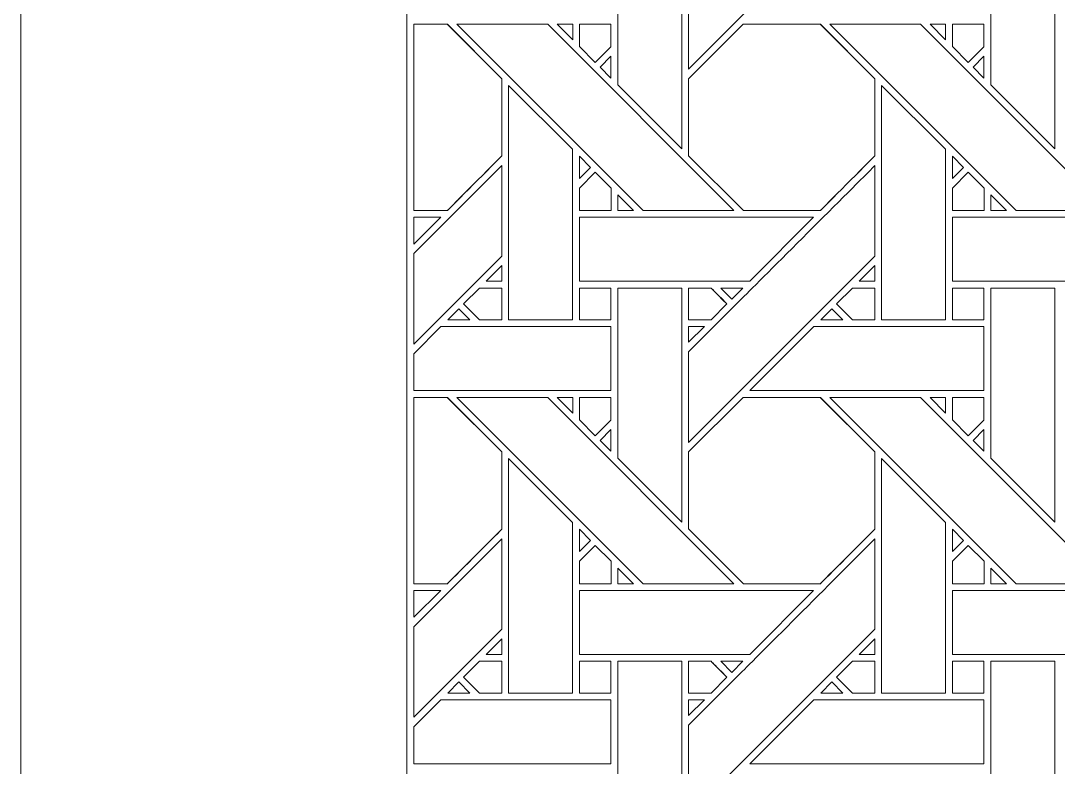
# Model space of a CAD drawing. Header units: inches. Extents: x 2.4 to 22.4, y -0.9 to 19.1.
# Drawn here: x 2.383 to 5.022, y 6.968 to 8.866 of the extents above; entities that cross this region are included whole.
import ezdxf

# ---------------------------------------------------------------- set-up
doc = ezdxf.new("R2010")
doc.units = ezdxf.units.IN
doc.header["$MEASUREMENT"] = 0
doc.layers.add('Design', color=7, linetype='Continuous', lineweight=0)

msp = doc.modelspace()

# ---------------------------------------------------------------- linework, layer by layer
at = {"layer": 'Design'}
for points, knots in [([(2.3829, 19.0948), (2.3829, 19.0948), (2.3829, -0.9052), (2.3829, -0.9052), (2.3829, -0.9052), (22.3829, -0.9052), (22.3829, -0.9052), (22.3829, -0.9052), (22.3829, 19.0948), (22.3829, 19.0948), (22.3829, 19.0948), (2.3829, 19.0948), (2.3829, 19.0948)], [0, 0, 0, 0, 1, 1, 1, 2, 2, 2, 3, 3, 3, 4, 4, 4, 4]), ([(3.3653, 18.1123), (3.3653, 18.1123), (3.3653, 0.0772), (3.3653, 0.0772), (3.3653, 0.0772), (21.4004, 0.0772), (21.4004, 0.0772), (21.4004, 0.0772), (21.4004, 18.1123), (21.4004, 18.1123), (21.4004, 18.1123), (3.3653, 18.1123), (3.3653, 18.1123)], [0, 0, 0, 0, 1, 1, 1, 2, 2, 2, 3, 3, 3, 4, 4, 4, 4]), ([(4.2182, 9.1094), (4.2676, 9.1585), (4.5001, 9.3912), (4.5555, 9.4467), (4.5555, 9.4467), (4.5555, 9.2166), (4.5555, 9.2166), (4.5555, 9.2166), (4.0818, 8.743), (4.0818, 8.743), (4.0818, 8.743), (4.0818, 8.9731), (4.0818, 8.9731), (4.0818, 8.9731), (4.2182, 9.1094), (4.2182, 9.1094)], [0, 0, 0, 0, 1, 1, 1, 2, 2, 2, 3, 3, 3, 4, 4, 4, 5, 5, 5, 5]), ([(4.0647, 9.1352), (4.0647, 9.1352), (4.0647, 8.5401), (4.0647, 8.5401), (4.0647, 8.5401), (3.9018, 8.703), (3.9018, 8.703), (3.9018, 8.703), (3.9018, 9.1352), (3.9018, 9.1352), (3.9018, 9.1352), (4.0647, 9.1352), (4.0647, 9.1352)], [0, 0, 0, 0, 1, 1, 1, 2, 2, 2, 3, 3, 3, 4, 4, 4, 4]), ([(5.0134, 9.1352), (5.0134, 9.1352), (5.0134, 8.5401), (5.0134, 8.5401), (5.0134, 8.5401), (4.8505, 8.703), (4.8505, 8.703), (4.8505, 8.703), (4.8505, 9.1352), (4.8505, 9.1352), (4.8505, 9.1352), (5.0134, 9.1352), (5.0134, 9.1352)], [0, 0, 0, 0, 1, 1, 1, 2, 2, 2, 3, 3, 3, 4, 4, 4, 4]), ([(3.4679, 8.8573), (3.4679, 8.8573), (3.6066, 8.7186), (3.6066, 8.7186), (3.6066, 8.7186), (3.6066, 8.5224), (3.6066, 8.5224), (3.5888, 8.5044), (3.4769, 8.3927), (3.4679, 8.3837), (3.4679, 8.3837), (3.3829, 8.3837), (3.3829, 8.3837), (3.3829, 8.3837), (3.3829, 8.8573), (3.3829, 8.8573), (3.3829, 8.8573), (3.4679, 8.8573), (3.4679, 8.8573)], [0, 0, 0, 0, 1, 1, 1, 2, 2, 2, 3, 3, 3, 4, 4, 4, 5, 5, 5, 6, 6, 6, 6]), ([(3.468, 8.8573), (3.468, 8.8573), (3.6068, 8.7186), (3.6068, 8.7186), (3.6068, 8.7186), (3.6068, 8.5224), (3.6068, 8.5224), (3.5886, 8.504), (3.4767, 8.3924), (3.4681, 8.3837), (3.4681, 8.3837), (3.3829, 8.3837), (3.3829, 8.3837), (3.3829, 8.3837), (3.3829, 8.8573), (3.3829, 8.8573), (3.3829, 8.8573), (3.468, 8.8573), (3.468, 8.8573)], [0, 0, 0, 0, 1, 1, 1, 2, 2, 2, 3, 3, 3, 4, 4, 4, 5, 5, 5, 6, 6, 6, 6]), ([(3.4923, 8.8573), (3.4923, 8.8573), (3.7232, 8.8573), (3.7232, 8.8573), (3.7232, 8.8573), (4.1969, 8.3837), (4.1969, 8.3837), (4.1969, 8.3837), (3.9658, 8.3837), (3.9658, 8.3837), (3.9658, 8.3837), (3.4923, 8.8573), (3.4923, 8.8573)], [0, 0, 0, 0, 1, 1, 1, 2, 2, 2, 3, 3, 3, 4, 4, 4, 4]), ([(3.7473, 8.8573), (3.7473, 8.8573), (3.7868, 8.8573), (3.7868, 8.8573), (3.7868, 8.8573), (3.7868, 8.8175), (3.7868, 8.8175), (3.7868, 8.8175), (3.7473, 8.8573), (3.7473, 8.8573)], [0, 0, 0, 0, 1, 1, 1, 2, 2, 2, 3, 3, 3, 3]), ([(3.8841, 8.8573), (3.8841, 8.8573), (3.8841, 8.7997), (3.8841, 8.7997), (3.8841, 8.7997), (3.8441, 8.7598), (3.8441, 8.7598), (3.8441, 8.7598), (3.8038, 8.8001), (3.8038, 8.8001), (3.8038, 8.8001), (3.8038, 8.8573), (3.8038, 8.8573), (3.8038, 8.8573), (3.8841, 8.8573), (3.8841, 8.8573)], [0, 0, 0, 0, 1, 1, 1, 2, 2, 2, 3, 3, 3, 4, 4, 4, 5, 5, 5, 5]), ([(3.8443, 8.7598), (3.8443, 8.7598), (3.804, 8.8001), (3.804, 8.8001), (3.804, 8.8001), (3.804, 8.8573), (3.804, 8.8573), (3.804, 8.8573), (3.8842, 8.8573), (3.8842, 8.8573), (3.8842, 8.8573), (3.8842, 8.7997), (3.8842, 8.7997), (3.8842, 8.7997), (3.8443, 8.7598), (3.8443, 8.7598)], [0, 0, 0, 0, 1, 1, 1, 2, 2, 2, 3, 3, 3, 4, 4, 4, 5, 5, 5, 5]), ([(4.2204, 8.8573), (4.2204, 8.8573), (4.4166, 8.8573), (4.4166, 8.8573), (4.4166, 8.8573), (4.5554, 8.7186), (4.5554, 8.7186), (4.5554, 8.7186), (4.5554, 8.5224), (4.5554, 8.5224), (4.5376, 8.5044), (4.4256, 8.3927), (4.4167, 8.3837), (4.4167, 8.3837), (4.2209, 8.3837), (4.2209, 8.3837), (4.2209, 8.3837), (4.0817, 8.5229), (4.0817, 8.5229), (4.0817, 8.5229), (4.0817, 8.7186), (4.0817, 8.7186), (4.0817, 8.7186), (4.2204, 8.8573), (4.2204, 8.8573)], [0, 0, 0, 0, 1, 1, 1, 2, 2, 2, 3, 3, 3, 4, 4, 4, 5, 5, 5, 6, 6, 6, 7, 7, 7, 8, 8, 8, 8]), ([(4.2205, 8.8573), (4.2205, 8.8573), (4.4168, 8.8573), (4.4168, 8.8573), (4.4168, 8.8573), (4.5555, 8.7186), (4.5555, 8.7186), (4.5555, 8.7186), (4.5555, 8.5224), (4.5555, 8.5224), (4.5375, 8.5043), (4.4257, 8.3926), (4.4168, 8.3837), (4.4168, 8.3837), (4.2211, 8.3837), (4.2211, 8.3837), (4.2211, 8.3837), (4.0818, 8.5229), (4.0818, 8.5229), (4.0818, 8.5229), (4.0818, 8.7186), (4.0818, 8.7186), (4.0818, 8.7186), (4.2205, 8.8573), (4.2205, 8.8573)], [0, 0, 0, 0, 1, 1, 1, 2, 2, 2, 3, 3, 3, 4, 4, 4, 5, 5, 5, 6, 6, 6, 7, 7, 7, 8, 8, 8, 8]), ([(4.6719, 8.8573), (4.6719, 8.8573), (5.1456, 8.3837), (5.1456, 8.3837), (5.1456, 8.3837), (4.9145, 8.3837), (4.9145, 8.3837), (4.9145, 8.3837), (4.441, 8.8573), (4.441, 8.8573), (4.441, 8.8573), (4.6719, 8.8573), (4.6719, 8.8573)], [0, 0, 0, 0, 1, 1, 1, 2, 2, 2, 3, 3, 3, 4, 4, 4, 4]), ([(4.7355, 8.8573), (4.7355, 8.8573), (4.7355, 8.8175), (4.7355, 8.8175), (4.7355, 8.8175), (4.6961, 8.8573), (4.6961, 8.8573), (4.6961, 8.8573), (4.7355, 8.8573), (4.7355, 8.8573)], [0, 0, 0, 0, 1, 1, 1, 2, 2, 2, 3, 3, 3, 3]), ([(4.8328, 8.8573), (4.8328, 8.8573), (4.8328, 8.7997), (4.8328, 8.7997), (4.8328, 8.7997), (4.7929, 8.7598), (4.7929, 8.7598), (4.7929, 8.7598), (4.7526, 8.8001), (4.7526, 8.8001), (4.7526, 8.8001), (4.7526, 8.8573), (4.7526, 8.8573), (4.7526, 8.8573), (4.8328, 8.8573), (4.8328, 8.8573)], [0, 0, 0, 0, 1, 1, 1, 2, 2, 2, 3, 3, 3, 4, 4, 4, 5, 5, 5, 5]), ([(4.793, 8.7598), (4.793, 8.7598), (4.7527, 8.8001), (4.7527, 8.8001), (4.7527, 8.8001), (4.7527, 8.8573), (4.7527, 8.8573), (4.7527, 8.8573), (4.833, 8.8573), (4.833, 8.8573), (4.833, 8.8573), (4.833, 8.7997), (4.833, 8.7997), (4.833, 8.7997), (4.793, 8.7598), (4.793, 8.7598)], [0, 0, 0, 0, 1, 1, 1, 2, 2, 2, 3, 3, 3, 4, 4, 4, 5, 5, 5, 5]), ([(3.8842, 8.7755), (3.8842, 8.7755), (3.8842, 8.7203), (3.8842, 8.7203), (3.8842, 8.7203), (3.8565, 8.7477), (3.8565, 8.7477), (3.8565, 8.7477), (3.8842, 8.7755), (3.8842, 8.7755)], [0, 0, 0, 0, 1, 1, 1, 2, 2, 2, 3, 3, 3, 3]), ([(4.833, 8.7755), (4.833, 8.7755), (4.833, 8.7203), (4.833, 8.7203), (4.833, 8.7203), (4.8052, 8.7477), (4.8052, 8.7477), (4.8052, 8.7477), (4.833, 8.7755), (4.833, 8.7755)], [0, 0, 0, 0, 1, 1, 1, 2, 2, 2, 3, 3, 3, 3]), ([(3.7867, 8.1057), (3.7867, 8.1057), (3.6239, 8.1057), (3.6239, 8.1057), (3.6239, 8.1057), (3.6239, 8.7015), (3.6239, 8.7015), (3.6239, 8.7015), (3.7867, 8.5394), (3.7867, 8.5394), (3.7867, 8.5394), (3.7867, 8.1057), (3.7867, 8.1057)], [0, 0, 0, 0, 1, 1, 1, 2, 2, 2, 3, 3, 3, 4, 4, 4, 4]), ([(4.7354, 8.1057), (4.7354, 8.1057), (4.5727, 8.1057), (4.5727, 8.1057), (4.5727, 8.1057), (4.5727, 8.7015), (4.5727, 8.7015), (4.5727, 8.7015), (4.7354, 8.5394), (4.7354, 8.5394), (4.7354, 8.5394), (4.7354, 8.1057), (4.7354, 8.1057)], [0, 0, 0, 0, 1, 1, 1, 2, 2, 2, 3, 3, 3, 4, 4, 4, 4]), ([(3.6068, 8.498), (3.6068, 8.498), (3.6068, 8.2679), (3.6068, 8.2679), (3.6068, 8.2679), (3.3829, 8.044), (3.3829, 8.044), (3.3829, 8.044), (3.3829, 8.2739), (3.3829, 8.2739), (3.3829, 8.2739), (3.6068, 8.498), (3.6068, 8.498)], [0, 0, 0, 0, 1, 1, 1, 2, 2, 2, 3, 3, 3, 4, 4, 4, 4]), ([(3.804, 8.4651), (3.804, 8.4651), (3.804, 8.5219), (3.804, 8.5219), (3.804, 8.5219), (3.8322, 8.4933), (3.8322, 8.4933), (3.8322, 8.4933), (3.804, 8.4651), (3.804, 8.4651)], [0, 0, 0, 0, 1, 1, 1, 2, 2, 2, 3, 3, 3, 3]), ([(4.2182, 8.1607), (4.2675, 8.2097), (4.5, 8.4424), (4.5555, 8.498), (4.5555, 8.498), (4.5555, 8.2679), (4.5555, 8.2679), (4.5555, 8.2679), (4.0818, 7.7943), (4.0818, 7.7943), (4.0818, 7.7943), (4.0818, 8.0244), (4.0818, 8.0244), (4.0818, 8.0244), (4.2182, 8.1607), (4.2182, 8.1607)], [0, 0, 0, 0, 1, 1, 1, 2, 2, 2, 3, 3, 3, 4, 4, 4, 5, 5, 5, 5]), ([(4.7527, 8.4651), (4.7527, 8.4651), (4.7527, 8.5219), (4.7527, 8.5219), (4.7527, 8.5219), (4.7809, 8.4933), (4.7809, 8.4933), (4.7809, 8.4933), (4.7527, 8.4651), (4.7527, 8.4651)], [0, 0, 0, 0, 1, 1, 1, 2, 2, 2, 3, 3, 3, 3]), ([(3.8038, 8.3835), (3.8038, 8.3835), (3.8038, 8.4407), (3.8038, 8.4407), (3.8038, 8.4407), (3.8442, 8.4811), (3.8442, 8.4811), (3.8442, 8.4811), (3.8845, 8.4407), (3.8845, 8.4407), (3.8845, 8.4407), (3.8845, 8.3835), (3.8845, 8.3835), (3.8845, 8.3835), (3.8038, 8.3835), (3.8038, 8.3835)], [0, 0, 0, 0, 1, 1, 1, 2, 2, 2, 3, 3, 3, 4, 4, 4, 5, 5, 5, 5]), ([(3.8443, 8.4811), (3.8443, 8.4811), (3.8847, 8.4407), (3.8847, 8.4407), (3.8847, 8.4407), (3.8847, 8.3834), (3.8847, 8.3834), (3.8847, 8.3834), (3.804, 8.3834), (3.804, 8.3834), (3.804, 8.3834), (3.804, 8.4407), (3.804, 8.4407), (3.804, 8.4407), (3.8443, 8.4811), (3.8443, 8.4811)], [0, 0, 0, 0, 1, 1, 1, 2, 2, 2, 3, 3, 3, 4, 4, 4, 5, 5, 5, 5]), ([(4.7526, 8.3835), (4.7526, 8.3835), (4.7526, 8.4407), (4.7526, 8.4407), (4.7526, 8.4407), (4.7929, 8.4811), (4.7929, 8.4811), (4.7929, 8.4811), (4.8332, 8.4407), (4.8332, 8.4407), (4.8332, 8.4407), (4.8332, 8.3835), (4.8332, 8.3835), (4.8332, 8.3835), (4.7526, 8.3835), (4.7526, 8.3835)], [0, 0, 0, 0, 1, 1, 1, 2, 2, 2, 3, 3, 3, 4, 4, 4, 5, 5, 5, 5]), ([(4.7931, 8.4811), (4.7931, 8.4811), (4.8334, 8.4407), (4.8334, 8.4407), (4.8334, 8.4407), (4.8334, 8.3834), (4.8334, 8.3834), (4.8334, 8.3834), (4.7527, 8.3834), (4.7527, 8.3834), (4.7527, 8.3834), (4.7527, 8.4407), (4.7527, 8.4407), (4.7527, 8.4407), (4.7931, 8.4811), (4.7931, 8.4811)], [0, 0, 0, 0, 1, 1, 1, 2, 2, 2, 3, 3, 3, 4, 4, 4, 5, 5, 5, 5]), ([(3.9416, 8.3837), (3.9416, 8.3837), (3.9019, 8.3837), (3.9019, 8.3837), (3.9019, 8.3837), (3.9019, 8.4235), (3.9019, 8.4235), (3.9019, 8.4235), (3.9416, 8.3837), (3.9416, 8.3837)], [0, 0, 0, 0, 1, 1, 1, 2, 2, 2, 3, 3, 3, 3]), ([(4.8506, 8.3837), (4.8506, 8.3837), (4.8506, 8.4235), (4.8506, 8.4235), (4.8506, 8.4235), (4.8903, 8.3837), (4.8903, 8.3837), (4.8903, 8.3837), (4.8506, 8.3837), (4.8506, 8.3837)], [0, 0, 0, 0, 1, 1, 1, 2, 2, 2, 3, 3, 3, 3]), ([(3.451, 8.3664), (3.451, 8.3664), (3.3829, 8.2983), (3.3829, 8.2983), (3.3829, 8.2983), (3.3829, 8.3664), (3.3829, 8.3664), (3.3829, 8.3664), (3.451, 8.3664), (3.451, 8.3664)], [0, 0, 0, 0, 1, 1, 1, 2, 2, 2, 3, 3, 3, 3]), ([(3.804, 8.3664), (3.804, 8.3664), (4.3997, 8.3664), (4.3997, 8.3664), (4.3997, 8.3664), (4.237, 8.2037), (4.237, 8.2037), (4.237, 8.2037), (3.804, 8.2037), (3.804, 8.2037), (3.804, 8.2037), (3.804, 8.3664), (3.804, 8.3664)], [0, 0, 0, 0, 1, 1, 1, 2, 2, 2, 3, 3, 3, 4, 4, 4, 4]), ([(4.7527, 8.2037), (4.7527, 8.2037), (4.7527, 8.3664), (4.7527, 8.3664), (4.7527, 8.3664), (5.3484, 8.3664), (5.3484, 8.3664), (5.3484, 8.3664), (5.1857, 8.2037), (5.1857, 8.2037), (5.1857, 8.2037), (4.7527, 8.2037), (4.7527, 8.2037)], [0, 0, 0, 0, 1, 1, 1, 2, 2, 2, 3, 3, 3, 4, 4, 4, 4]), ([(3.567, 8.2038), (3.567, 8.2038), (3.6068, 8.2435), (3.6068, 8.2435), (3.6068, 8.2435), (3.6068, 8.2038), (3.6068, 8.2038), (3.6068, 8.2038), (3.567, 8.2038), (3.567, 8.2038)], [0, 0, 0, 0, 1, 1, 1, 2, 2, 2, 3, 3, 3, 3]), ([(4.5158, 8.2038), (4.5158, 8.2038), (4.5555, 8.2435), (4.5555, 8.2435), (4.5555, 8.2435), (4.5555, 8.2038), (4.5555, 8.2038), (4.5555, 8.2038), (4.5158, 8.2038), (4.5158, 8.2038)], [0, 0, 0, 0, 1, 1, 1, 2, 2, 2, 3, 3, 3, 3]), ([(3.5495, 8.1057), (3.5495, 8.1057), (3.5092, 8.1461), (3.5092, 8.1461), (3.5092, 8.1461), (3.5496, 8.1865), (3.5496, 8.1865), (3.5496, 8.1865), (3.6066, 8.1865), (3.6066, 8.1865), (3.6066, 8.1865), (3.6066, 8.1057), (3.6066, 8.1057), (3.6066, 8.1057), (3.5495, 8.1057), (3.5495, 8.1057)], [0, 0, 0, 0, 1, 1, 1, 2, 2, 2, 3, 3, 3, 4, 4, 4, 5, 5, 5, 5]), ([(3.5093, 8.1461), (3.5093, 8.1461), (3.5498, 8.1865), (3.5498, 8.1865), (3.5498, 8.1865), (3.6068, 8.1865), (3.6068, 8.1865), (3.6068, 8.1865), (3.6068, 8.1057), (3.6068, 8.1057), (3.6068, 8.1057), (3.5497, 8.1057), (3.5497, 8.1057), (3.5497, 8.1057), (3.5093, 8.1461), (3.5093, 8.1461)], [0, 0, 0, 0, 1, 1, 1, 2, 2, 2, 3, 3, 3, 4, 4, 4, 5, 5, 5, 5]), ([(3.8038, 8.1865), (3.8038, 8.1865), (3.8841, 8.1865), (3.8841, 8.1865), (3.8841, 8.1865), (3.8841, 8.1057), (3.8841, 8.1057), (3.8841, 8.1057), (3.8038, 8.1057), (3.8038, 8.1057), (3.8038, 8.1057), (3.8038, 8.1865), (3.8038, 8.1865)], [0, 0, 0, 0, 1, 1, 1, 2, 2, 2, 3, 3, 3, 4, 4, 4, 4]), ([(3.804, 8.1865), (3.804, 8.1865), (3.8842, 8.1865), (3.8842, 8.1865), (3.8842, 8.1865), (3.8842, 8.1057), (3.8842, 8.1057), (3.8842, 8.1057), (3.804, 8.1057), (3.804, 8.1057), (3.804, 8.1057), (3.804, 8.1865), (3.804, 8.1865)], [0, 0, 0, 0, 1, 1, 1, 2, 2, 2, 3, 3, 3, 4, 4, 4, 4]), ([(4.0647, 8.1865), (4.0647, 8.1865), (4.0647, 7.5914), (4.0647, 7.5914), (4.0647, 7.5914), (3.9018, 7.7543), (3.9018, 7.7543), (3.9018, 7.7543), (3.9018, 8.1865), (3.9018, 8.1865), (3.9018, 8.1865), (4.0647, 8.1865), (4.0647, 8.1865)], [0, 0, 0, 0, 1, 1, 1, 2, 2, 2, 3, 3, 3, 4, 4, 4, 4]), ([(4.1388, 8.1865), (4.1439, 8.1813), (4.1747, 8.1505), (4.1791, 8.1461), (4.1791, 8.1461), (4.1387, 8.1057), (4.1387, 8.1057), (4.1387, 8.1057), (4.0817, 8.1057), (4.0817, 8.1057), (4.0817, 8.1057), (4.0817, 8.1865), (4.0817, 8.1865), (4.0817, 8.1865), (4.1388, 8.1865), (4.1388, 8.1865)], [0, 0, 0, 0, 1, 1, 1, 2, 2, 2, 3, 3, 3, 4, 4, 4, 5, 5, 5, 5]), ([(4.1641, 8.1613), (4.1641, 8.1613), (4.1793, 8.1461), (4.1793, 8.1461), (4.1793, 8.1461), (4.1388, 8.1057), (4.1388, 8.1057), (4.1388, 8.1057), (4.0818, 8.1057), (4.0818, 8.1057), (4.0818, 8.1057), (4.0818, 8.1865), (4.0818, 8.1865), (4.0818, 8.1865), (4.1389, 8.1865), (4.1389, 8.1865), (4.1444, 8.181), (4.1546, 8.1708), (4.1641, 8.1613)], [0, 0, 0, 0, 1, 1, 1, 2, 2, 2, 3, 3, 3, 4, 4, 4, 5, 5, 5, 6, 6, 6, 6]), ([(4.1633, 8.1865), (4.1633, 8.1865), (4.2197, 8.1865), (4.2197, 8.1865), (4.2197, 8.1865), (4.1915, 8.1583), (4.1915, 8.1583), (4.1915, 8.1583), (4.1633, 8.1865), (4.1633, 8.1865)], [0, 0, 0, 0, 1, 1, 1, 2, 2, 2, 3, 3, 3, 3]), ([(4.4983, 8.1057), (4.4983, 8.1057), (4.4579, 8.1461), (4.4579, 8.1461), (4.4579, 8.1461), (4.4983, 8.1865), (4.4983, 8.1865), (4.4983, 8.1865), (4.5554, 8.1865), (4.5554, 8.1865), (4.5554, 8.1865), (4.5554, 8.1057), (4.5554, 8.1057), (4.5554, 8.1057), (4.4983, 8.1057), (4.4983, 8.1057)], [0, 0, 0, 0, 1, 1, 1, 2, 2, 2, 3, 3, 3, 4, 4, 4, 5, 5, 5, 5]), ([(4.5555, 8.1865), (4.5555, 8.1865), (4.5555, 8.1057), (4.5555, 8.1057), (4.5555, 8.1057), (4.4984, 8.1057), (4.4984, 8.1057), (4.4984, 8.1057), (4.4581, 8.1461), (4.4581, 8.1461), (4.4581, 8.1461), (4.4985, 8.1865), (4.4985, 8.1865), (4.4985, 8.1865), (4.5555, 8.1865), (4.5555, 8.1865)], [0, 0, 0, 0, 1, 1, 1, 2, 2, 2, 3, 3, 3, 4, 4, 4, 5, 5, 5, 5]), ([(4.7526, 8.1865), (4.7526, 8.1865), (4.8328, 8.1865), (4.8328, 8.1865), (4.8328, 8.1865), (4.8328, 8.1057), (4.8328, 8.1057), (4.8328, 8.1057), (4.7526, 8.1057), (4.7526, 8.1057), (4.7526, 8.1057), (4.7526, 8.1865), (4.7526, 8.1865)], [0, 0, 0, 0, 1, 1, 1, 2, 2, 2, 3, 3, 3, 4, 4, 4, 4]), ([(4.833, 8.1865), (4.833, 8.1865), (4.833, 8.1057), (4.833, 8.1057), (4.833, 8.1057), (4.7527, 8.1057), (4.7527, 8.1057), (4.7527, 8.1057), (4.7527, 8.1865), (4.7527, 8.1865), (4.7527, 8.1865), (4.833, 8.1865), (4.833, 8.1865)], [0, 0, 0, 0, 1, 1, 1, 2, 2, 2, 3, 3, 3, 4, 4, 4, 4]), ([(5.0134, 8.1865), (5.0134, 8.1865), (5.0134, 7.5914), (5.0134, 7.5914), (5.0134, 7.5914), (4.8505, 7.7543), (4.8505, 7.7543), (4.8505, 7.7543), (4.8505, 8.1865), (4.8505, 8.1865), (4.8505, 8.1865), (5.0134, 8.1865), (5.0134, 8.1865)], [0, 0, 0, 0, 1, 1, 1, 2, 2, 2, 3, 3, 3, 4, 4, 4, 4]), ([(3.5255, 8.1057), (3.5255, 8.1057), (3.469, 8.1057), (3.469, 8.1057), (3.469, 8.1057), (3.4972, 8.1339), (3.4972, 8.1339), (3.4972, 8.1339), (3.5255, 8.1057), (3.5255, 8.1057)], [0, 0, 0, 0, 1, 1, 1, 2, 2, 2, 3, 3, 3, 3]), ([(4.4742, 8.1057), (4.4742, 8.1057), (4.4177, 8.1057), (4.4177, 8.1057), (4.4177, 8.1057), (4.4459, 8.1339), (4.4459, 8.1339), (4.4459, 8.1339), (4.4742, 8.1057), (4.4742, 8.1057)], [0, 0, 0, 0, 1, 1, 1, 2, 2, 2, 3, 3, 3, 3]), ([(3.4518, 8.0885), (3.4518, 8.0885), (3.8842, 8.0885), (3.8842, 8.0885), (3.8842, 8.0885), (3.8842, 7.9257), (3.8842, 7.9257), (3.8842, 7.9257), (3.3829, 7.9257), (3.3829, 7.9257), (3.3829, 7.9257), (3.3829, 8.0196), (3.3829, 8.0196), (3.3829, 8.0196), (3.4518, 8.0885), (3.4518, 8.0885)], [0, 0, 0, 0, 1, 1, 1, 2, 2, 2, 3, 3, 3, 4, 4, 4, 5, 5, 5, 5]), ([(4.1217, 8.0885), (4.1217, 8.0885), (4.0818, 8.0487), (4.0818, 8.0487), (4.0818, 8.0487), (4.0818, 8.0885), (4.0818, 8.0885), (4.0818, 8.0885), (4.1217, 8.0885), (4.1217, 8.0885)], [0, 0, 0, 0, 1, 1, 1, 2, 2, 2, 3, 3, 3, 3]), ([(4.833, 8.0885), (4.833, 8.0885), (4.833, 7.9257), (4.833, 7.9257), (4.833, 7.9257), (4.2377, 7.9257), (4.2377, 7.9257), (4.2377, 7.9257), (4.4005, 8.0885), (4.4005, 8.0885), (4.4005, 8.0885), (4.833, 8.0885), (4.833, 8.0885)], [0, 0, 0, 0, 1, 1, 1, 2, 2, 2, 3, 3, 3, 4, 4, 4, 4]), ([(3.4679, 7.9086), (3.4679, 7.9086), (3.6066, 7.7699), (3.6066, 7.7699), (3.6066, 7.7699), (3.6066, 7.5736), (3.6066, 7.5736), (3.5888, 7.5557), (3.4769, 7.444), (3.4679, 7.435), (3.4679, 7.435), (3.3829, 7.435), (3.3829, 7.435), (3.3829, 7.435), (3.3829, 7.9086), (3.3829, 7.9086), (3.3829, 7.9086), (3.4679, 7.9086), (3.4679, 7.9086)], [0, 0, 0, 0, 1, 1, 1, 2, 2, 2, 3, 3, 3, 4, 4, 4, 5, 5, 5, 6, 6, 6, 6]), ([(3.468, 7.9086), (3.468, 7.9086), (3.6068, 7.7699), (3.6068, 7.7699), (3.6068, 7.7699), (3.6068, 7.5737), (3.6068, 7.5737), (3.5888, 7.5556), (3.4769, 7.4438), (3.4681, 7.435), (3.4681, 7.435), (3.3829, 7.435), (3.3829, 7.435), (3.3829, 7.435), (3.3829, 7.9086), (3.3829, 7.9086), (3.3829, 7.9086), (3.468, 7.9086), (3.468, 7.9086)], [0, 0, 0, 0, 1, 1, 1, 2, 2, 2, 3, 3, 3, 4, 4, 4, 5, 5, 5, 6, 6, 6, 6]), ([(3.4923, 7.9086), (3.4923, 7.9086), (3.7232, 7.9086), (3.7232, 7.9086), (3.7232, 7.9086), (4.1969, 7.435), (4.1969, 7.435), (4.1969, 7.435), (3.9658, 7.435), (3.9658, 7.435), (3.9658, 7.435), (3.4923, 7.9086), (3.4923, 7.9086)], [0, 0, 0, 0, 1, 1, 1, 2, 2, 2, 3, 3, 3, 4, 4, 4, 4]), ([(3.7473, 7.9086), (3.7473, 7.9086), (3.7868, 7.9086), (3.7868, 7.9086), (3.7868, 7.9086), (3.7868, 7.8688), (3.7868, 7.8688), (3.7868, 7.8688), (3.7473, 7.9086), (3.7473, 7.9086)], [0, 0, 0, 0, 1, 1, 1, 2, 2, 2, 3, 3, 3, 3]), ([(3.8841, 7.9086), (3.8841, 7.9086), (3.8841, 7.851), (3.8841, 7.851), (3.8841, 7.851), (3.8441, 7.811), (3.8441, 7.811), (3.8441, 7.811), (3.8038, 7.8514), (3.8038, 7.8514), (3.8038, 7.8514), (3.8038, 7.9086), (3.8038, 7.9086), (3.8038, 7.9086), (3.8841, 7.9086), (3.8841, 7.9086)], [0, 0, 0, 0, 1, 1, 1, 2, 2, 2, 3, 3, 3, 4, 4, 4, 5, 5, 5, 5]), ([(3.8443, 7.8111), (3.8443, 7.8111), (3.804, 7.8514), (3.804, 7.8514), (3.804, 7.8514), (3.804, 7.9086), (3.804, 7.9086), (3.804, 7.9086), (3.8842, 7.9086), (3.8842, 7.9086), (3.8842, 7.9086), (3.8842, 7.851), (3.8842, 7.851), (3.8842, 7.851), (3.8443, 7.8111), (3.8443, 7.8111)], [0, 0, 0, 0, 1, 1, 1, 2, 2, 2, 3, 3, 3, 4, 4, 4, 5, 5, 5, 5]), ([(4.2204, 7.9086), (4.2204, 7.9086), (4.4166, 7.9086), (4.4166, 7.9086), (4.4166, 7.9086), (4.5554, 7.7699), (4.5554, 7.7699), (4.5554, 7.7699), (4.5554, 7.5736), (4.5554, 7.5736), (4.5376, 7.5557), (4.4256, 7.444), (4.4167, 7.435), (4.4167, 7.435), (4.2209, 7.435), (4.2209, 7.435), (4.2209, 7.435), (4.0817, 7.5742), (4.0817, 7.5742), (4.0817, 7.5742), (4.0817, 7.7699), (4.0817, 7.7699), (4.0817, 7.7699), (4.2204, 7.9086), (4.2204, 7.9086)], [0, 0, 0, 0, 1, 1, 1, 2, 2, 2, 3, 3, 3, 4, 4, 4, 5, 5, 5, 6, 6, 6, 7, 7, 7, 8, 8, 8, 8]), ([(4.2205, 7.9086), (4.2205, 7.9086), (4.4168, 7.9086), (4.4168, 7.9086), (4.4168, 7.9086), (4.5555, 7.7699), (4.5555, 7.7699), (4.5555, 7.7699), (4.5555, 7.5737), (4.5555, 7.5737), (4.5376, 7.5556), (4.4257, 7.4439), (4.4168, 7.435), (4.4168, 7.435), (4.2211, 7.435), (4.2211, 7.435), (4.2211, 7.435), (4.0818, 7.5742), (4.0818, 7.5742), (4.0818, 7.5742), (4.0818, 7.7699), (4.0818, 7.7699), (4.0818, 7.7699), (4.2205, 7.9086), (4.2205, 7.9086)], [0, 0, 0, 0, 1, 1, 1, 2, 2, 2, 3, 3, 3, 4, 4, 4, 5, 5, 5, 6, 6, 6, 7, 7, 7, 8, 8, 8, 8]), ([(4.6719, 7.9086), (4.6719, 7.9086), (5.1456, 7.435), (5.1456, 7.435), (5.1456, 7.435), (4.9145, 7.435), (4.9145, 7.435), (4.9145, 7.435), (4.441, 7.9086), (4.441, 7.9086), (4.441, 7.9086), (4.6719, 7.9086), (4.6719, 7.9086)], [0, 0, 0, 0, 1, 1, 1, 2, 2, 2, 3, 3, 3, 4, 4, 4, 4]), ([(4.7355, 7.9086), (4.7355, 7.9086), (4.7355, 7.8688), (4.7355, 7.8688), (4.7355, 7.8688), (4.6961, 7.9086), (4.6961, 7.9086), (4.6961, 7.9086), (4.7355, 7.9086), (4.7355, 7.9086)], [0, 0, 0, 0, 1, 1, 1, 2, 2, 2, 3, 3, 3, 3]), ([(4.8328, 7.9086), (4.8328, 7.9086), (4.8328, 7.851), (4.8328, 7.851), (4.8328, 7.851), (4.7929, 7.811), (4.7929, 7.811), (4.7929, 7.811), (4.7526, 7.8514), (4.7526, 7.8514), (4.7526, 7.8514), (4.7526, 7.9086), (4.7526, 7.9086), (4.7526, 7.9086), (4.8328, 7.9086), (4.8328, 7.9086)], [0, 0, 0, 0, 1, 1, 1, 2, 2, 2, 3, 3, 3, 4, 4, 4, 5, 5, 5, 5]), ([(4.793, 7.8111), (4.793, 7.8111), (4.7527, 7.8514), (4.7527, 7.8514), (4.7527, 7.8514), (4.7527, 7.9086), (4.7527, 7.9086), (4.7527, 7.9086), (4.833, 7.9086), (4.833, 7.9086), (4.833, 7.9086), (4.833, 7.851), (4.833, 7.851), (4.833, 7.851), (4.793, 7.8111), (4.793, 7.8111)], [0, 0, 0, 0, 1, 1, 1, 2, 2, 2, 3, 3, 3, 4, 4, 4, 5, 5, 5, 5]), ([(3.8842, 7.8268), (3.8842, 7.8268), (3.8842, 7.7716), (3.8842, 7.7716), (3.8842, 7.7716), (3.8565, 7.799), (3.8565, 7.799), (3.8565, 7.799), (3.8842, 7.8268), (3.8842, 7.8268)], [0, 0, 0, 0, 1, 1, 1, 2, 2, 2, 3, 3, 3, 3]), ([(4.833, 7.8268), (4.833, 7.8268), (4.833, 7.7716), (4.833, 7.7716), (4.833, 7.7716), (4.8052, 7.799), (4.8052, 7.799), (4.8052, 7.799), (4.833, 7.8268), (4.833, 7.8268)], [0, 0, 0, 0, 1, 1, 1, 2, 2, 2, 3, 3, 3, 3]), ([(3.7867, 7.157), (3.7867, 7.157), (3.6239, 7.157), (3.6239, 7.157), (3.6239, 7.157), (3.6239, 7.7528), (3.6239, 7.7528), (3.6239, 7.7528), (3.7867, 7.5906), (3.7867, 7.5906), (3.7867, 7.5906), (3.7867, 7.157), (3.7867, 7.157)], [0, 0, 0, 0, 1, 1, 1, 2, 2, 2, 3, 3, 3, 4, 4, 4, 4]), ([(4.7354, 7.157), (4.7354, 7.157), (4.5727, 7.157), (4.5727, 7.157), (4.5727, 7.157), (4.5727, 7.7528), (4.5727, 7.7528), (4.5727, 7.7528), (4.7354, 7.5906), (4.7354, 7.5906), (4.7354, 7.5906), (4.7354, 7.157), (4.7354, 7.157)], [0, 0, 0, 0, 1, 1, 1, 2, 2, 2, 3, 3, 3, 4, 4, 4, 4]), ([(3.6068, 7.5492), (3.6068, 7.5492), (3.6068, 7.3192), (3.6068, 7.3192), (3.6068, 7.3192), (3.3829, 7.0953), (3.3829, 7.0953), (3.3829, 7.0953), (3.3829, 7.3252), (3.3829, 7.3252), (3.3829, 7.3252), (3.6068, 7.5492), (3.6068, 7.5492)], [0, 0, 0, 0, 1, 1, 1, 2, 2, 2, 3, 3, 3, 4, 4, 4, 4]), ([(3.804, 7.5164), (3.804, 7.5164), (3.804, 7.5732), (3.804, 7.5732), (3.804, 7.5732), (3.8322, 7.5446), (3.8322, 7.5446), (3.8322, 7.5446), (3.804, 7.5164), (3.804, 7.5164)], [0, 0, 0, 0, 1, 1, 1, 2, 2, 2, 3, 3, 3, 3]), ([(4.2183, 7.2121), (4.2675, 7.261), (4.5001, 7.4937), (4.5555, 7.5492), (4.5555, 7.5492), (4.5555, 7.3192), (4.5555, 7.3192), (4.5555, 7.3192), (4.0818, 6.8455), (4.0818, 6.8455), (4.0818, 6.8455), (4.0818, 7.0756), (4.0818, 7.0756), (4.0818, 7.0756), (4.2183, 7.2121), (4.2183, 7.2121)], [0, 0, 0, 0, 1, 1, 1, 2, 2, 2, 3, 3, 3, 4, 4, 4, 5, 5, 5, 5]), ([(4.7527, 7.5164), (4.7527, 7.5164), (4.7527, 7.5732), (4.7527, 7.5732), (4.7527, 7.5732), (4.7809, 7.5446), (4.7809, 7.5446), (4.7809, 7.5446), (4.7527, 7.5164), (4.7527, 7.5164)], [0, 0, 0, 0, 1, 1, 1, 2, 2, 2, 3, 3, 3, 3]), ([(3.8038, 7.4347), (3.8038, 7.4347), (3.8038, 7.492), (3.8038, 7.492), (3.8038, 7.492), (3.8442, 7.5323), (3.8442, 7.5323), (3.8442, 7.5323), (3.8845, 7.492), (3.8845, 7.492), (3.8845, 7.492), (3.8845, 7.4347), (3.8845, 7.4347), (3.8845, 7.4347), (3.8038, 7.4347), (3.8038, 7.4347)], [0, 0, 0, 0, 1, 1, 1, 2, 2, 2, 3, 3, 3, 4, 4, 4, 5, 5, 5, 5]), ([(3.8443, 7.5323), (3.8443, 7.5323), (3.8847, 7.492), (3.8847, 7.492), (3.8847, 7.492), (3.8847, 7.4347), (3.8847, 7.4347), (3.8847, 7.4347), (3.804, 7.4347), (3.804, 7.4347), (3.804, 7.4347), (3.804, 7.492), (3.804, 7.492), (3.804, 7.492), (3.8443, 7.5323), (3.8443, 7.5323)], [0, 0, 0, 0, 1, 1, 1, 2, 2, 2, 3, 3, 3, 4, 4, 4, 5, 5, 5, 5]), ([(4.7526, 7.4347), (4.7526, 7.4347), (4.7526, 7.492), (4.7526, 7.492), (4.7526, 7.492), (4.7929, 7.5323), (4.7929, 7.5323), (4.7929, 7.5323), (4.8332, 7.492), (4.8332, 7.492), (4.8332, 7.492), (4.8332, 7.4347), (4.8332, 7.4347), (4.8332, 7.4347), (4.7526, 7.4347), (4.7526, 7.4347)], [0, 0, 0, 0, 1, 1, 1, 2, 2, 2, 3, 3, 3, 4, 4, 4, 5, 5, 5, 5]), ([(4.7931, 7.5323), (4.7931, 7.5323), (4.8334, 7.492), (4.8334, 7.492), (4.8334, 7.492), (4.8334, 7.4347), (4.8334, 7.4347), (4.8334, 7.4347), (4.7527, 7.4347), (4.7527, 7.4347), (4.7527, 7.4347), (4.7527, 7.492), (4.7527, 7.492), (4.7527, 7.492), (4.7931, 7.5323), (4.7931, 7.5323)], [0, 0, 0, 0, 1, 1, 1, 2, 2, 2, 3, 3, 3, 4, 4, 4, 5, 5, 5, 5]), ([(3.9416, 7.4349), (3.9416, 7.4349), (3.9019, 7.4349), (3.9019, 7.4349), (3.9019, 7.4349), (3.9019, 7.4747), (3.9019, 7.4747), (3.9019, 7.4747), (3.9416, 7.4349), (3.9416, 7.4349)], [0, 0, 0, 0, 1, 1, 1, 2, 2, 2, 3, 3, 3, 3]), ([(4.8506, 7.4349), (4.8506, 7.4349), (4.8506, 7.4747), (4.8506, 7.4747), (4.8506, 7.4747), (4.8904, 7.4349), (4.8904, 7.4349), (4.8904, 7.4349), (4.8506, 7.4349), (4.8506, 7.4349)], [0, 0, 0, 0, 1, 1, 1, 2, 2, 2, 3, 3, 3, 3]), ([(3.451, 7.4177), (3.451, 7.4177), (3.3829, 7.3496), (3.3829, 7.3496), (3.3829, 7.3496), (3.3829, 7.4177), (3.3829, 7.4177), (3.3829, 7.4177), (3.451, 7.4177), (3.451, 7.4177)], [0, 0, 0, 0, 1, 1, 1, 2, 2, 2, 3, 3, 3, 3]), ([(3.804, 7.4177), (3.804, 7.4177), (4.3997, 7.4177), (4.3997, 7.4177), (4.3997, 7.4177), (4.237, 7.255), (4.237, 7.255), (4.237, 7.255), (3.804, 7.255), (3.804, 7.255), (3.804, 7.255), (3.804, 7.4177), (3.804, 7.4177)], [0, 0, 0, 0, 1, 1, 1, 2, 2, 2, 3, 3, 3, 4, 4, 4, 4]), ([(4.7527, 7.255), (4.7527, 7.255), (4.7527, 7.4177), (4.7527, 7.4177), (4.7527, 7.4177), (5.3484, 7.4177), (5.3484, 7.4177), (5.3484, 7.4177), (5.1857, 7.255), (5.1857, 7.255), (5.1857, 7.255), (4.7527, 7.255), (4.7527, 7.255)], [0, 0, 0, 0, 1, 1, 1, 2, 2, 2, 3, 3, 3, 4, 4, 4, 4]), ([(3.567, 7.255), (3.567, 7.255), (3.6068, 7.2948), (3.6068, 7.2948), (3.6068, 7.2948), (3.6068, 7.255), (3.6068, 7.255), (3.6068, 7.255), (3.567, 7.255), (3.567, 7.255)], [0, 0, 0, 0, 1, 1, 1, 2, 2, 2, 3, 3, 3, 3]), ([(4.5157, 7.255), (4.5157, 7.255), (4.5555, 7.2948), (4.5555, 7.2948), (4.5555, 7.2948), (4.5555, 7.255), (4.5555, 7.255), (4.5555, 7.255), (4.5157, 7.255), (4.5157, 7.255)], [0, 0, 0, 0, 1, 1, 1, 2, 2, 2, 3, 3, 3, 3]), ([(3.5495, 7.1569), (3.5495, 7.1569), (3.5092, 7.1973), (3.5092, 7.1973), (3.5092, 7.1973), (3.5496, 7.2377), (3.5496, 7.2377), (3.5496, 7.2377), (3.6066, 7.2377), (3.6066, 7.2377), (3.6066, 7.2377), (3.6066, 7.1569), (3.6066, 7.1569), (3.6066, 7.1569), (3.5495, 7.1569), (3.5495, 7.1569)], [0, 0, 0, 0, 1, 1, 1, 2, 2, 2, 3, 3, 3, 4, 4, 4, 5, 5, 5, 5]), ([(3.5093, 7.1973), (3.5093, 7.1973), (3.5498, 7.2378), (3.5498, 7.2378), (3.5498, 7.2378), (3.6068, 7.2378), (3.6068, 7.2378), (3.6068, 7.2378), (3.6068, 7.157), (3.6068, 7.157), (3.6068, 7.157), (3.5497, 7.157), (3.5497, 7.157), (3.5497, 7.157), (3.5093, 7.1973), (3.5093, 7.1973)], [0, 0, 0, 0, 1, 1, 1, 2, 2, 2, 3, 3, 3, 4, 4, 4, 5, 5, 5, 5]), ([(3.8038, 7.2377), (3.8038, 7.2377), (3.8841, 7.2377), (3.8841, 7.2377), (3.8841, 7.2377), (3.8841, 7.1569), (3.8841, 7.1569), (3.8841, 7.1569), (3.8038, 7.1569), (3.8038, 7.1569), (3.8038, 7.1569), (3.8038, 7.2377), (3.8038, 7.2377)], [0, 0, 0, 0, 1, 1, 1, 2, 2, 2, 3, 3, 3, 4, 4, 4, 4]), ([(3.804, 7.2377), (3.804, 7.2377), (3.8842, 7.2377), (3.8842, 7.2377), (3.8842, 7.2377), (3.8842, 7.157), (3.8842, 7.157), (3.8842, 7.157), (3.804, 7.157), (3.804, 7.157), (3.804, 7.157), (3.804, 7.2377), (3.804, 7.2377)], [0, 0, 0, 0, 1, 1, 1, 2, 2, 2, 3, 3, 3, 4, 4, 4, 4]), ([(4.0647, 7.2377), (4.0647, 7.2377), (4.0647, 6.6426), (4.0647, 6.6426), (4.0647, 6.6426), (3.9018, 6.8055), (3.9018, 6.8055), (3.9018, 6.8055), (3.9018, 7.2377), (3.9018, 7.2377), (3.9018, 7.2377), (4.0647, 7.2377), (4.0647, 7.2377)], [0, 0, 0, 0, 1, 1, 1, 2, 2, 2, 3, 3, 3, 4, 4, 4, 4]), ([(4.1388, 7.2377), (4.1439, 7.2326), (4.1747, 7.2018), (4.1791, 7.1974), (4.1791, 7.1974), (4.1387, 7.1569), (4.1387, 7.1569), (4.1387, 7.1569), (4.0817, 7.1569), (4.0817, 7.1569), (4.0817, 7.1569), (4.0817, 7.2377), (4.0817, 7.2377), (4.0817, 7.2377), (4.1388, 7.2377), (4.1388, 7.2377)], [0, 0, 0, 0, 1, 1, 1, 2, 2, 2, 3, 3, 3, 4, 4, 4, 5, 5, 5, 5]), ([(4.1642, 7.2125), (4.1642, 7.2125), (4.1793, 7.1974), (4.1793, 7.1974), (4.1793, 7.1974), (4.1388, 7.157), (4.1388, 7.157), (4.1388, 7.157), (4.0818, 7.157), (4.0818, 7.157), (4.0818, 7.157), (4.0818, 7.2377), (4.0818, 7.2377), (4.0818, 7.2377), (4.1389, 7.2377), (4.1389, 7.2377), (4.1444, 7.2323), (4.1547, 7.222), (4.1642, 7.2125)], [0, 0, 0, 0, 1, 1, 1, 2, 2, 2, 3, 3, 3, 4, 4, 4, 5, 5, 5, 6, 6, 6, 6]), ([(4.1633, 7.2377), (4.1633, 7.2377), (4.2197, 7.2377), (4.2197, 7.2377), (4.2197, 7.2377), (4.1915, 7.2096), (4.1915, 7.2096), (4.1915, 7.2096), (4.1633, 7.2377), (4.1633, 7.2377)], [0, 0, 0, 0, 1, 1, 1, 2, 2, 2, 3, 3, 3, 3]), ([(4.4983, 7.1569), (4.4983, 7.1569), (4.4579, 7.1973), (4.4579, 7.1973), (4.4579, 7.1973), (4.4983, 7.2377), (4.4983, 7.2377), (4.4983, 7.2377), (4.5554, 7.2377), (4.5554, 7.2377), (4.5554, 7.2377), (4.5554, 7.1569), (4.5554, 7.1569), (4.5554, 7.1569), (4.4983, 7.1569), (4.4983, 7.1569)], [0, 0, 0, 0, 1, 1, 1, 2, 2, 2, 3, 3, 3, 4, 4, 4, 5, 5, 5, 5]), ([(4.5555, 7.2378), (4.5555, 7.2378), (4.5555, 7.157), (4.5555, 7.157), (4.5555, 7.157), (4.4984, 7.157), (4.4984, 7.157), (4.4984, 7.157), (4.4581, 7.1973), (4.4581, 7.1973), (4.4581, 7.1973), (4.4985, 7.2378), (4.4985, 7.2378), (4.4985, 7.2378), (4.5555, 7.2378), (4.5555, 7.2378)], [0, 0, 0, 0, 1, 1, 1, 2, 2, 2, 3, 3, 3, 4, 4, 4, 5, 5, 5, 5]), ([(4.7526, 7.2377), (4.7526, 7.2377), (4.8328, 7.2377), (4.8328, 7.2377), (4.8328, 7.2377), (4.8328, 7.1569), (4.8328, 7.1569), (4.8328, 7.1569), (4.7526, 7.1569), (4.7526, 7.1569), (4.7526, 7.1569), (4.7526, 7.2377), (4.7526, 7.2377)], [0, 0, 0, 0, 1, 1, 1, 2, 2, 2, 3, 3, 3, 4, 4, 4, 4]), ([(4.833, 7.2377), (4.833, 7.2377), (4.833, 7.157), (4.833, 7.157), (4.833, 7.157), (4.7527, 7.157), (4.7527, 7.157), (4.7527, 7.157), (4.7527, 7.2377), (4.7527, 7.2377), (4.7527, 7.2377), (4.833, 7.2377), (4.833, 7.2377)], [0, 0, 0, 0, 1, 1, 1, 2, 2, 2, 3, 3, 3, 4, 4, 4, 4]), ([(5.0134, 7.2377), (5.0134, 7.2377), (5.0134, 6.6426), (5.0134, 6.6426), (5.0134, 6.6426), (4.8505, 6.8055), (4.8505, 6.8055), (4.8505, 6.8055), (4.8505, 7.2377), (4.8505, 7.2377), (4.8505, 7.2377), (5.0134, 7.2377), (5.0134, 7.2377)], [0, 0, 0, 0, 1, 1, 1, 2, 2, 2, 3, 3, 3, 4, 4, 4, 4]), ([(3.5255, 7.157), (3.5255, 7.157), (3.4689, 7.157), (3.4689, 7.157), (3.4689, 7.157), (3.4972, 7.1852), (3.4972, 7.1852), (3.4972, 7.1852), (3.5255, 7.157), (3.5255, 7.157)], [0, 0, 0, 0, 1, 1, 1, 2, 2, 2, 3, 3, 3, 3]), ([(4.4742, 7.157), (4.4742, 7.157), (4.4177, 7.157), (4.4177, 7.157), (4.4177, 7.157), (4.4459, 7.1852), (4.4459, 7.1852), (4.4459, 7.1852), (4.4742, 7.157), (4.4742, 7.157)], [0, 0, 0, 0, 1, 1, 1, 2, 2, 2, 3, 3, 3, 3]), ([(3.4518, 7.1398), (3.4518, 7.1398), (3.8842, 7.1398), (3.8842, 7.1398), (3.8842, 7.1398), (3.8842, 6.977), (3.8842, 6.977), (3.8842, 6.977), (3.3829, 6.977), (3.3829, 6.977), (3.3829, 6.977), (3.3829, 7.0709), (3.3829, 7.0709), (3.3829, 7.0709), (3.4518, 7.1398), (3.4518, 7.1398)], [0, 0, 0, 0, 1, 1, 1, 2, 2, 2, 3, 3, 3, 4, 4, 4, 5, 5, 5, 5]), ([(4.1217, 7.1398), (4.1217, 7.1398), (4.0818, 7.1), (4.0818, 7.1), (4.0818, 7.1), (4.0818, 7.1398), (4.0818, 7.1398), (4.0818, 7.1398), (4.1217, 7.1398), (4.1217, 7.1398)], [0, 0, 0, 0, 1, 1, 1, 2, 2, 2, 3, 3, 3, 3]), ([(4.833, 7.1398), (4.833, 7.1398), (4.833, 6.977), (4.833, 6.977), (4.833, 6.977), (4.2377, 6.977), (4.2377, 6.977), (4.2377, 6.977), (4.4005, 7.1398), (4.4005, 7.1398), (4.4005, 7.1398), (4.833, 7.1398), (4.833, 7.1398)], [0, 0, 0, 0, 1, 1, 1, 2, 2, 2, 3, 3, 3, 4, 4, 4, 4])]:
    msp.add_open_spline(points, degree=3, knots=knots, dxfattribs=at)

doc.saveas('drawing.dxf')
